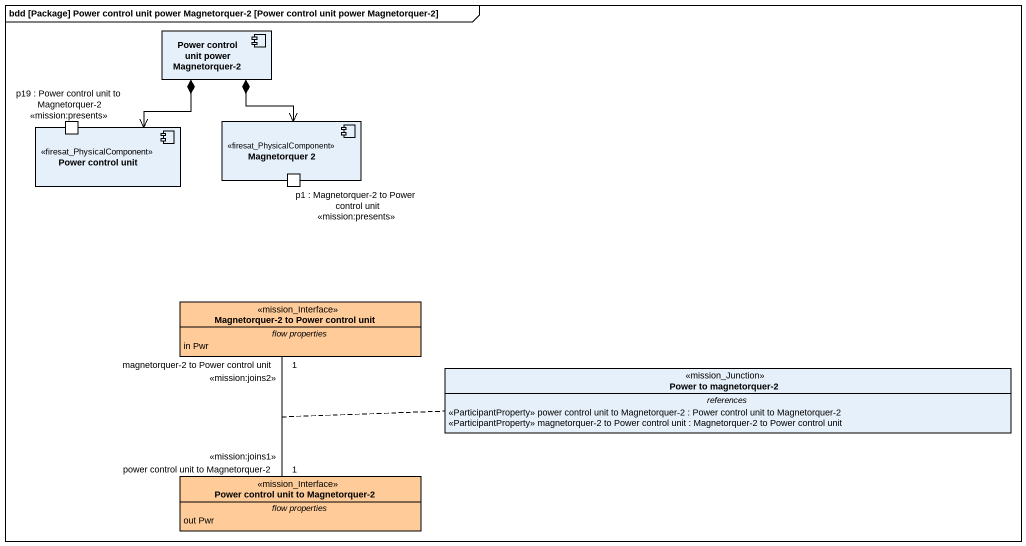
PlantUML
@startuml
mainframe bdd [Package] Power control unit power Magnetorquer-2 [Power control unit power Magnetorquer-2]
allowmixing
hide circle
hide empty members
component "Power control unit power Magnetorquer-2" as Power_control_unit_power
component "Power control unit" as Power_control_unit <<firesat_PhysicalComponent>> {
  port "p19 : Power control unit to Magnetorquer-2 <<mission:presents>>" as p19_Power_control_unit_to
}
component "Magnetorquer 2" as Magnetorquer_2 <<firesat_PhysicalComponent>> {
  port "p1 : Magnetorquer-2 to Power control unit <<mission:presents>>" as p1_Magnetorquer_2_to_Power
}
class "Magnetorquer-2 to Power control unit" as Magnetorquer_2_to_Power <<mission_Interface>> #FFCC99 {
  -- flow properties --
  in Pwr
}
class "Power to magnetorquer-2" as Power_to_magnetorquer_2 <<mission_Junction>> {
  -- references --
  <<ParticipantProperty>> power control unit to Magnetorquer-2 : Power control unit to Magnetorquer-2
  <<ParticipantProperty>> magnetorquer-2 to Power control unit : Magnetorquer-2 to Power control unit
}
class "Power control unit to Magnetorquer-2" as Power_control_unit_to <<mission_Interface>> #FFCC99 {
  -- flow properties --
  out Pwr
}
Power_control_unit_power *--> Power_control_unit
Power_control_unit_power *--> Magnetorquer_2
Magnetorquer_2_to_Power "1\nmagnetorquer-2 to Power control unit\n<<mission:joins2>>" -- "1\npower control unit to Magnetorquer-2\n<<mission:joins1>>" Power_control_unit_to
(Magnetorquer_2_to_Power, Power_control_unit_to) .. Power_to_magnetorquer_2
@enduml
